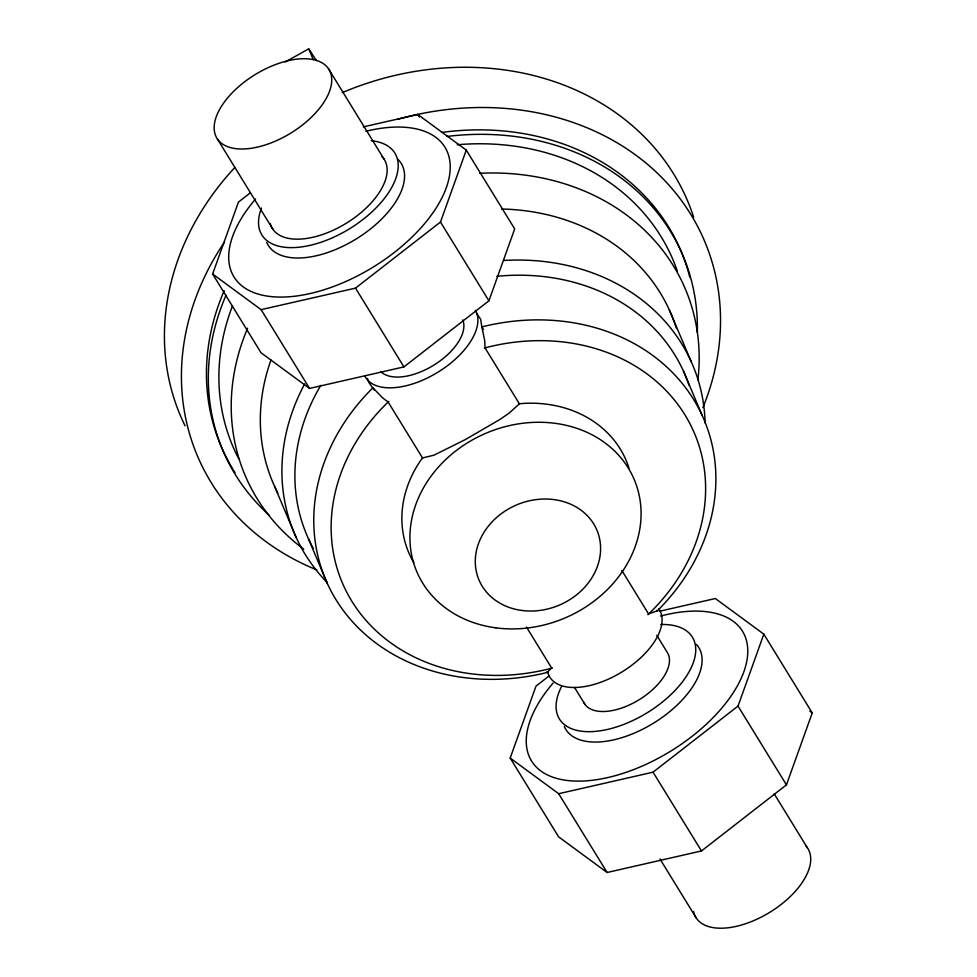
<?xml version="1.0" encoding="UTF-8"?>
<svg xmlns="http://www.w3.org/2000/svg" width="977" height="977" viewBox="0 0 977 977"><rect width="100%" height="100%" fill="white"/><g stroke="black" fill="none" stroke-linecap="round" stroke-linejoin="round"><path stroke-width="1.47" d="M363.224 126.912L417.777 114.468L466.273 150.104L514.696 228.887L488.903 300.806L403.928 366.9L309.55 388.431L261.054 352.795L212.632 274.012L238.437 202.092L250.405 192.774M212.632 274.012L261.128 309.66L355.506 288.13L440.48 222.035L466.273 150.104M659.292 611.309L715.335 598.522L763.819 634.158L812.241 712.929L786.448 784.861L701.474 850.955L607.108 872.485L558.612 836.849L510.189 758.067L535.982 686.135L549.147 675.901M510.189 758.067L558.685 793.715L653.051 772.184L738.026 706.09L763.819 634.158M413.833 562.703A118.07 100.46 -22.9 0 1 420.33 460.9L422.528 457.969L388.211 402.145L382.276 397.566L372.945 387.82L372.237 388.467A205.402 174.761 -22.9 0 0 335.941 599.609A205.402 174.761 -22.9 0 0 546.864 672.555L551.675 668.073L526.505 627.124M519.483 403.733L509.041 413.222L499.54 419.683L465.443 439.516L434.057 455.148L422.43 457.981M621.799 570.409L648.545 613.91L657.411 610.759A205.402 174.761 -22.9 0 0 693.707 399.617A205.402 174.761 -22.9 0 0 482.785 326.672L481.844 326.953L484.653 340.338L485.093 347.995L519.398 403.819L523.159 403.416A118.07 100.46 -22.9 0 1 628.993 468.13M285.101 62.052L308.72 48.85L316.45 60.586M809.823 711.158L812.241 712.929M547.071 671.639L547.804 672.274M476.471 313.116L480.635 319.259L481.844 326.953L483.42 329.518M417.777 114.468L419.365 117.057M440.48 222.035L488.903 300.806M738.026 706.09L786.448 784.861M328.48 68.72L383.9 158.872M774.211 793.837L807.454 847.926M656.764 635.306L667.047 652.038A48.691 25.378 -31.6 0 1 638.079 700.375A48.691 25.378 -31.6 0 1 583.513 701.779M355.506 288.13L403.928 366.9M653.051 772.184L701.474 850.955M574.5 687.381L584.783 704.124M374.533 390.385L369.111 382.899M217.419 139.027L272.839 229.18M659.988 858.991L696.406 918.233M261.128 309.66L309.55 388.431M558.685 793.715L607.108 872.485M669.318 309.892L690.898 360.977M683.448 371.101L702.329 415.775M308.72 48.85L313.299 59.695M308.451 538.779L327.332 583.452M274.598 486.375L296.178 537.472M367.437 378.38L368.573 381.909M656.691 610.369L656.703 611.407M365.85 131.284A123.835 64.531 -31.6 0 1 441.58 198.526A123.835 64.531 -31.6 0 1 281.107 297.081A123.835 64.531 -31.6 0 1 255.583 199.003M397.932 159.361A78.075 40.692 -31.6 0 1 357.729 238.009A78.075 40.692 -31.6 0 1 266.745 242.406M371.162 140.7A78.075 40.692 -31.6 0 1 388.37 192.933A78.075 40.692 -31.6 0 1 300.195 247.083A78.075 40.692 -31.6 0 1 261.494 208.052M475.323 310.222A64.335 33.523 -31.6 0 1 436.414 373.104A64.335 33.523 -31.6 0 1 364.8 376.035M462.744 319.943A48.691 25.378 -31.6 0 1 434.667 364.604A48.691 25.378 -31.6 0 1 380.932 371.724M658.901 608.903A64.335 33.523 -31.6 0 1 618.673 673.898A64.335 33.523 -31.6 0 1 547.731 672.384M313.238 548.329A205.402 174.761 -22.9 0 1 320.786 385.378M496.866 276.308A205.402 174.761 -22.9 0 1 689.066 385.28M805.976 846.033A65.728 34.256 -31.6 0 1 767.36 913.764A65.728 34.256 -31.6 0 1 693.597 911.578M696.479 644.454A78.075 40.692 -31.6 0 1 654.126 722.785A78.075 40.692 -31.6 0 1 564.291 726.461M660.831 624.511A78.075 40.692 -31.6 0 1 687.82 673.996A78.075 40.692 -31.6 0 1 596.19 731.309A78.075 40.692 -31.6 0 1 561.519 686.611M660.574 616.06A123.835 64.531 -31.6 0 1 739.87 681.116A123.835 64.531 -31.6 0 1 579.483 781.124A123.835 64.531 -31.6 0 1 553.129 683.057M381.567 156.112A65.728 34.256 -31.6 0 1 345.773 223.538A65.728 34.256 -31.6 0 1 270.324 223.733M503.998 260.456A216.21 183.957 -22.9 0 1 705.125 423.029M327.332 582.732A216.21 183.957 -22.9 0 1 304.69 383.912M277.834 493.043A216.21 183.957 -22.9 0 1 270.971 360.012M501.531 209.005A216.21 183.957 -22.9 0 1 676.218 327.857M185.08 425.838A275.367 234.285 -22.9 0 1 234.627 167.714M342.206 92.656A275.367 234.285 -22.9 0 1 693.707 217.346M397.798 119.316A275.367 234.285 -22.9 0 1 656.642 172.489A275.367 234.285 -22.9 0 1 702.903 407.556M316.89 569.945A275.367 234.285 -22.9 0 1 224.478 242.088M441.97 132.408A249.807 212.534 -22.9 0 1 689.835 277.285M235.005 472.599A249.807 212.534 -22.9 0 1 233.418 470.071M232.648 468.801A249.807 212.534 -22.9 0 1 224.173 290.706M446.868 136.475A249.807 212.534 -22.9 0 1 697.334 332.339M268.785 514.867A249.807 212.534 -22.9 0 1 226.066 295.164M238.681 458.677A239.023 203.363 -22.9 0 1 232.489 305.886M457.224 144.755A239.023 203.363 -22.9 0 1 677.256 270.898M479.805 173.271A239.023 203.363 -22.9 0 1 697.883 379.931M303.749 549.172A239.023 203.363 -22.9 0 1 247.621 328.187M484.409 348.044A191.284 162.744 -22.9 0 1 685.036 415.03A191.284 162.744 -22.9 0 1 647.946 614.68M552.347 668.024A191.284 162.744 -22.9 0 1 351.72 601.038A191.284 162.744 -22.9 0 1 388.822 401.388M521.901 610.466A64.006 54.456 -22.9 0 0 598.413 534.224A64.006 54.456 -22.9 0 0 493.507 520.399A64.006 54.456 -22.9 0 0 521.901 610.466M495.913 627.857A118.07 100.46 -22.9 0 0 637.053 487.218A118.07 100.46 -22.9 0 0 443.534 461.694A118.07 100.46 -22.9 0 0 495.913 627.857M255.974 147.429A65.728 34.256 -31.6 0 0 330.202 71.871A65.728 34.256 -31.6 0 0 232.685 92.314A65.728 34.256 -31.6 0 0 255.974 147.429"/></g></svg>
